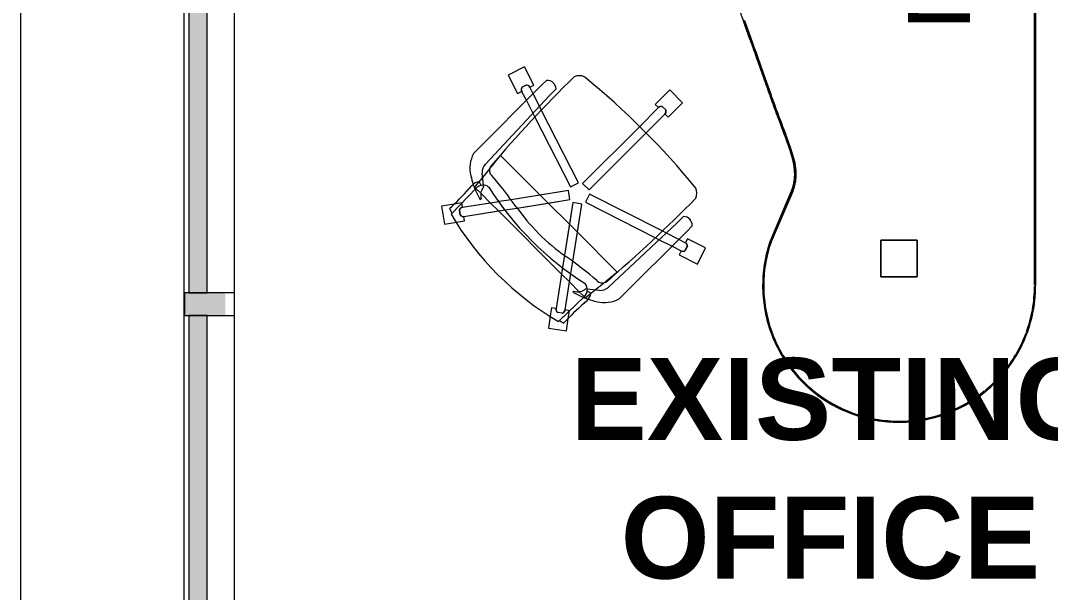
# Model space of a CAD drawing. Header units: inches. Extents: x 385 to 2249, y -1773 to -36.
# Drawn here: x 392.5 to 505.6, y -786.6 to -723.7 of the extents above; entities that cross this region are included whole.
import ezdxf

# ---------------------------------------------------------------- set-up
doc = ezdxf.new("R2010")
doc.units = ezdxf.units.IN
doc.header["$MEASUREMENT"] = 0
for name, color, linetype, lineweight in [('A-ANNO-NOTE', 131, 'Continuous', 30), ('A-AREA-IDEN', 2, 'Continuous', 9), ('A-DETL', 90, 'Continuous', 9), ('A-DETL-THIN', 151, 'Continuous', 9), ('A-GLAZ-CURT', 52, 'Continuous', 13), ('A-GLAZ-CWMG', 51, 'Continuous', 13), ('A-WALL', 113, 'Continuous', 13), ('I-FURN', 30, 'Continuous', 9), ('I-FURN-PNLS', 30, 'Continuous', 9)]:
    doc.layers.add(name, color=color, linetype=linetype, lineweight=lineweight)
doc.styles.add('Swis721 Lt BT', font='swissl.ttf', dxfattribs={"height": 9})
doc.styles.add('Swis721 Lt BT_B', font='', dxfattribs={"height": 9})
doc.styles.get('Swis721 Lt BT_B').set_extended_font_data('Swis721 Lt BT', bold=True)

# ---------------------------------------------------------------- blocks, each defined once
blk = doc.blocks.new('System Panel - Glazed 2-5453546-Level 6 POWER _ SIGNAL')
at = {"layer": 'A-GLAZ-CURT', "lineweight": 9}
blk.add_hatch(color=7, dxfattribs=at).paths.add_polyline_path([(-27.25, 2.25), (-27.25, 0.25), (27.25, 0.25), (27.25, 2.25), (7.95, 2.25)], flags=0)
at = {"layer": 'A-GLAZ-CURT', "color": 8, "lineweight": 20}
for p, q in [((27.25, 2.25), (-27.25, 2.25)), ((-27.25, 2.25), (-27.25, 0.25)), ((27.25, 0.25), (27.25, 2.25)), ((-27.25, 0.25), (27.25, 0.25))]:
    blk.add_line(p, q, dxfattribs=at)
blk = doc.blocks.new('System Panel - Glazed 2-5026264-Level 6 POWER _ SIGNAL')
at = {"layer": 'A-GLAZ-CURT', "lineweight": 9}
blk.add_hatch(color=7, dxfattribs=at).paths.add_polyline_path([(28.75, 0.25), (28.75, 2.25), (-28.75, 2.25), (-28.75, 0.25), (26.06, 0.25)], flags=0)
at = {"layer": 'A-GLAZ-CURT', "color": 8, "lineweight": 20}
for p, q in [((28.75, 2.25), (-28.75, 2.25)), ((-28.75, 2.25), (-28.75, 0.25)), ((28.75, 0.25), (28.75, 2.25)), ((-28.75, 0.25), (28.75, 0.25))]:
    blk.add_line(p, q, dxfattribs=at)
blk = doc.blocks.new('Rectangular Mullion - 2_5_ x 5_ rectangular-5019623-Level 6 POWER _ SIGNAL')
at = {"layer": 'A-GLAZ-CWMG', "lineweight": 9}
blk.add_hatch(color=7, dxfattribs=at).paths.add_polyline_path([(0, 1.76), (0, -2.75), (-2.5, -2.75), (-2.5, 1.76), (-1.23, 1.76)], flags=0)
at = {"layer": 'A-GLAZ-CWMG', "color": 8, "lineweight": 20}
for p, q in [((-2.5, 2.75), (0, 2.75)), ((-2.5, -2.75), (-2.5, 2.75)), ((0, 2.75), (0, -2.75)), ((0, -2.75), (-2.5, -2.75))]:
    blk.add_line(p, q, dxfattribs=at)
blk = doc.blocks.new('Zira Wksta 11 - Type 2-V13-Level 6 POWER _ SIGNAL')
at = {"layer": 'I-FURN'}
for p, q in [((-42.25, 65.29), (-44.22, 64.98)), ((-42.25, 65.29), (-44.22, 64.98)), ((-44.22, 64.98), (-44.01, 63.65)), ((-44.22, 64.98), (-44.01, 63.65)), ((-42.03, 63.91), (-42.25, 65.29)), ((-42.03, 63.91), (-42.25, 65.29)), ((-44.01, 63.65), (-43.87, 62.76)), ((-44.01, 63.65), (-43.87, 62.76)), ((-40.26, 61.5), (-43.11, 64.24)), ((-43.01, 64.14), (-40.26, 61.5)), ((-41.89, 63.07), (-42.03, 63.91)), ((-41.89, 63.07), (-42.03, 63.91)), ((-43.87, 62.76), (-43.39, 62.83)), ((-43.87, 62.76), (-43.39, 62.83)), ((-43.38, 62.83), (-42.77, 59.03)), ((-43.38, 62.83), (-42.66, 58.31)), ((-43.2, 63.25), (-42.69, 63.33)), ((-43.2, 63.25), (-42.69, 63.33)), ((-42.69, 63.32), (-43.19, 63.24)), ((-42.69, 63.32), (-43.19, 63.24)), ((-41.9, 59.91), (-42.39, 62.99)), ((-41.76, 59), (-42.39, 62.99)), ((-42.37, 62.99), (-41.89, 63.07)), ((-42.37, 62.99), (-41.89, 63.07)), ((-40.3, 61.51), (-40.83, 60.97)), ((-40.18, 61.62), (-40.24, 61.57)), ((-40.02, 61.55), (-40.16, 61.65)), ((-39.62, 61.22), (-40.02, 61.54)), ((-39.08, 60.78), (-39.58, 61.19)), ((-28.98, 54.33), (-36.44, 61.78)), ((-40.83, 60.97), (-41.9, 59.91)), ((-41.52, 61.04), (-41.44, 60.93)), ((-40.11, 60.67), (-39.95, 60.69)), ((-39.96, 60.93), (-39.59, 61.1)), ((-39.95, 60.69), (-38.6, 60.83)), ((-38.11, 60), (-39.08, 60.78)), ((-38.06, 59.95), (-38.11, 60)), ((-37.61, 60.47), (-30.06, 53.42)), ((-42.81, 59), (-49.71, 52.1)), ((-41.9, 59.91), (-42.77, 59.03)), ((-42.77, 59), (-42.66, 58.31)), ((-41.76, 59), (-41.9, 59.91)), ((-41.54, 57.65), (-41.75, 58.96)), ((-41.54, 57.65), (-41.75, 58.96)), ((-36.72, 58.87), (-37.97, 59.88)), ((-36.66, 58.82), (-36.72, 58.87)), ((-42.66, 58.31), (-42.45, 56.98)), ((-42.66, 58.31), (-42.45, 56.98)), ((-41.03, 54.44), (-36.66, 58.82)), ((-27.84, 57.95), (-29.85, 56.93)), ((-27.84, 57.95), (-29.85, 56.93)), ((-26.94, 56.17), (-27.84, 57.95)), ((-26.94, 56.17), (-27.84, 57.95)), ((-42.45, 56.98), (-41.91, 53.57)), ((-42.45, 56.98), (-41.53, 51.18)), ((-41.03, 54.44), (-41.54, 57.65)), ((-40.54, 51.34), (-41.54, 57.65)), ((-29.85, 56.93), (-29.63, 56.5)), ((-29.85, 56.93), (-29.63, 56.5)), ((-30.63, 55.97), (-32.03, 55.26)), ((-30.63, 55.97), (-32.03, 55.26)), ((-29.62, 56.49), (-30.63, 55.97)), ((-29.62, 56.49), (-30.63, 55.97)), ((-29.89, 55.23), (-29.17, 55.6)), ((-29.89, 55.23), (-29.17, 55.6)), ((-29.17, 56.45), (-28.94, 55.99)), ((-29.17, 56.45), (-28.94, 55.99)), ((-28.95, 55.99), (-29.17, 56.43)), ((-28.95, 55.99), (-29.17, 56.43)), ((-29.16, 55.58), (-28.94, 55.15)), ((-29.16, 55.58), (-28.94, 55.15)), ((-28.94, 55.15), (-26.94, 56.17)), ((-28.94, 55.15), (-26.94, 56.17)), ((-41.91, 53.57), (-41.03, 54.44)), ((-40.54, 51.34), (-41.03, 54.44)), ((-32.46, 55.04), (-40.13, 51.13)), ((-32.46, 55.04), (-40.13, 51.13)), ((-32.03, 55.26), (-32.46, 55.04)), ((-32.03, 55.26), (-32.46, 55.04)), ((-31.71, 54.3), (-31.26, 54.53)), ((-31.71, 54.3), (-31.26, 54.53)), ((-31.26, 54.53), (-29.89, 55.23)), ((-31.26, 54.53), (-29.89, 55.23)), ((-28.41, 53.72), (-28.98, 54.33)), ((-55.65, 53.55), (-55.96, 51.57)), ((-55.65, 53.55), (-55.96, 51.57)), ((-54.32, 53.34), (-55.65, 53.55)), ((-54.32, 53.34), (-55.65, 53.55)), ((-53.43, 53.2), (-54.32, 53.34)), ((-53.43, 53.2), (-54.32, 53.34)), ((-53.5, 52.72), (-53.43, 53.2)), ((-53.5, 52.72), (-53.43, 53.2)), ((-44.2, 51.27), (-41.94, 53.53)), ((-41.91, 53.57), (-41.53, 51.18)), ((-39.68, 50.24), (-31.71, 54.3)), ((-39.68, 50.24), (-31.71, 54.3)), ((-30.06, 53.42), (-29.35, 52.71)), ((-54.91, 52.44), (-52.18, 49.59)), ((-52.18, 49.59), (-54.81, 52.33)), ((-54, 52.02), (-53.92, 52.52)), ((-54, 52.02), (-53.92, 52.52)), ((-53.91, 52.52), (-53.99, 52.02)), ((-53.91, 52.52), (-53.99, 52.02)), ((-49.71, 52.1), (-53.51, 52.7)), ((-48.98, 51.99), (-53.51, 52.7)), ((-49.71, 52.1), (-50.58, 51.23)), ((-48.98, 51.99), (-49.71, 52.1)), ((-55.96, 51.57), (-54.58, 51.36)), ((-55.96, 51.57), (-54.58, 51.36)), ((-54.58, 51.36), (-53.74, 51.22)), ((-54.58, 51.36), (-53.74, 51.22)), ((-53.74, 51.22), (-53.66, 51.7)), ((-53.74, 51.22), (-53.66, 51.7)), ((-53.66, 51.72), (-50.58, 51.23)), ((-53.66, 51.72), (-49.63, 51.08)), ((-50.58, 51.23), (-51.65, 50.16)), ((-50.58, 51.23), (-49.63, 51.08)), ((-49.63, 51.08), (-48.32, 50.87)), ((-49.63, 51.08), (-48.32, 50.87)), ((-47.65, 51.78), (-48.98, 51.99)), ((-47.65, 51.78), (-48.98, 51.99)), ((-44.24, 51.24), (-47.65, 51.78)), ((-41.85, 50.86), (-47.65, 51.78)), ((-45.12, 50.36), (-44.24, 51.24)), ((-41.85, 50.86), (-44.24, 51.24)), ((-41.53, 51.18), (-40.54, 51.34)), ((-41.53, 51.18), (-40.54, 51.34)), ((-40.13, 51.13), (-39.68, 50.24)), ((-40.13, 51.13), (-39.68, 50.24)), ((-51.65, 50.16), (-52.18, 49.63)), ((-51.6, 50.77), (-51.71, 50.85)), ((-49.49, 45.99), (-45.12, 50.36)), ((-48.32, 50.87), (-45.12, 50.36)), ((-48.32, 50.87), (-42.01, 49.87)), ((-45.12, 50.36), (-42.01, 49.87)), ((-42.01, 49.87), (-41.85, 50.86)), ((-42.01, 49.87), (-41.85, 50.86)), ((-52.32, 49.48), (-52.22, 49.35)), ((-52.24, 49.57), (-52.29, 49.51)), ((-52.21, 49.34), (-51.89, 48.95)), ((-51.86, 48.91), (-51.45, 48.41)), ((-51.77, 48.92), (-51.6, 49.28)), ((-51.51, 47.93), (-51.36, 49.28)), ((-51.36, 49.28), (-51.35, 49.44)), ((-41.8, 49.46), (-45.71, 41.79)), ((-41.8, 49.46), (-45.71, 41.79)), ((-44.97, 41.04), (-40.91, 49.01)), ((-44.97, 41.04), (-40.91, 49.01)), ((-40.91, 49.01), (-41.8, 49.46)), ((-40.91, 49.01), (-41.8, 49.46)), ((-39.75, 49.79), (-40.46, 49.08)), ((-39.75, 49.79), (-40.46, 49.08)), ((-40.46, 49.08), (-34.22, 42.84)), ((-40.46, 49.08), (-34.22, 42.84)), ((-33.51, 43.54), (-39.75, 49.79)), ((-33.51, 43.54), (-39.75, 49.79)), ((-51.45, 48.41), (-50.67, 47.44)), ((-44.09, 39.39), (-51.14, 46.94)), ((-50.67, 47.44), (-50.62, 47.38)), ((-50.55, 47.3), (-49.54, 46.05)), ((-52.45, 45.77), (-45, 38.31)), ((-49.54, 46.05), (-49.49, 45.99)), ((-31.41, 41.45), (-33.51, 43.54)), ((-31.41, 41.45), (-33.51, 43.54)), ((-34.22, 42.84), (-32.12, 40.74)), ((-34.22, 42.84), (-32.12, 40.74)), ((-45.93, 41.36), (-46.64, 39.96)), ((-45.93, 41.36), (-46.64, 39.96)), ((-45.71, 41.79), (-45.93, 41.36)), ((-45.71, 41.79), (-45.93, 41.36)), ((-45.2, 40.58), (-44.97, 41.04)), ((-45.2, 40.58), (-44.97, 41.04)), ((-31.31, 41), (-31.67, 40.64)), ((-31.67, 40.65), (-31.32, 41)), ((-31.67, 40.65), (-31.32, 41)), ((-31.31, 41), (-31.67, 40.64)), ((-31.06, 41.8), (-31.4, 41.46)), ((-31.06, 41.8), (-31.4, 41.46)), ((-29.47, 40.21), (-31.06, 41.8)), ((-29.47, 40.21), (-31.06, 41.8)), ((-46.64, 39.96), (-47.16, 38.95)), ((-46.64, 39.96), (-47.16, 38.95)), ((-45.9, 39.22), (-45.2, 40.58)), ((-45.9, 39.22), (-45.2, 40.58)), ((-32.13, 40.73), (-32.47, 40.38)), ((-32.13, 40.73), (-32.47, 40.38)), ((-32.47, 40.38), (-30.88, 38.79)), ((-32.47, 40.38), (-30.88, 38.79)), ((-30.88, 38.79), (-29.47, 40.21)), ((-30.88, 38.79), (-29.47, 40.21)), ((-47.6, 39.18), (-48.62, 37.17)), ((-47.6, 39.18), (-48.62, 37.17)), ((-47.17, 38.96), (-47.6, 39.18)), ((-47.17, 38.96), (-47.6, 39.18)), ((-46.66, 38.26), (-47.12, 38.5)), ((-46.66, 38.26), (-47.12, 38.5)), ((-47.11, 38.5), (-46.66, 38.28)), ((-47.11, 38.5), (-46.66, 38.28)), ((-46.27, 38.5), (-45.9, 39.22)), ((-46.27, 38.5), (-45.9, 39.22)), ((-45.82, 38.27), (-46.25, 38.49)), ((-45.82, 38.27), (-46.25, 38.49)), ((-43.38, 38.68), (-44.09, 39.39)), ((-46.84, 36.27), (-45.82, 38.27)), ((-46.84, 36.27), (-45.82, 38.27)), ((-45, 38.31), (-44.39, 37.74)), ((-48.62, 37.17), (-46.84, 36.27)), ((-48.62, 37.17), (-46.84, 36.27)), ((-46, 17), (-50, 17)), ((-50, 17), (-50, 13)), ((-50, 13), (-50, 17)), ((-50, 17), (-46, 17)), ((-46, 13), (-46, 17)), ((-46, 17), (-46, 13)), ((-49.98, 13), (-46, 13)), ((-46, 13), (-49.98, 13))]:
    blk.add_line(p, q, dxfattribs=at)
for centre, radius, start, end in [((-26.52, 35.85), 32.89, 120.3075, 149.696), ((-26.21, 35.54), 33.17, 119.4478, 120.4234), ((-22.46, 82.79), 27.2, 222.4882, 229.0143), ((-42.99, 62.9), 0.407, 120.1651, 189.8349), ((-42.99, 62.9), 0.407, 120.1651, 189.8349), ((-42.97, 62.9), 0.406, 162.0479, 189), ((-42.97, 62.9), 0.406, 162.0479, 175.524), ((-42.97, 62.9), 0.406, 175.524, 189), ((-42.97, 62.9), 0.406, 121.6199, 162.0479), ((-42.97, 62.9), 0.406, 121.6199, 162.0479), ((-42.77, 62.94), 0.407, 22.0991, 77.8349), ((-42.77, 62.94), 0.407, 63.9009, 77.8349), ((-42.79, 62.93), 0.406, 62.9041, 76.3801), ((-42.79, 62.93), 0.406, 9, 76.3801), ((-42.79, 62.93), 0.406, 35.9521, 62.9041), ((-42.77, 62.94), 0.407, 8.1651, 63.9009), ((-42.79, 62.93), 0.406, 22.476, 35.9521), ((-42.79, 62.93), 0.406, 9, 22.476), ((-42.77, 62.94), 0.407, 8.1651, 22.0991), ((-42.75, 59.43), 3.74, 35.0936, 49.0143), ((-36.73, 52.71), 9.61, 112.2631, 119.9334), ((-36.73, 52.71), 9.61, 111.6393, 112.073), ((-40.99, 60.74), 1.05, 10.2002, 46.1786), ((-40.99, 60.74), 1.05, 320.9554, 46.1786), ((-36.73, 52.71), 9.61, 108.9964, 111.4906), ((-36.73, 52.71), 9.61, 103.0478, 108.9964), ((-40.19, 61.23), 0.613, 347.5427, 35.0936), ((-38.08, 58.54), 3.63, 63.1789, 103.0478), ((-22.13, 31.46), 33.83, 122.2285, 147.7715), ((-41.02, 59.61), 1.38, 93.4842, 107.9497), ((-41.02, 59.61), 1.38, 79.0187, 93.4842), ((-41.02, 59.61), 1.38, 50.0878, 77.4248), ((-38.29, 59.27), 0.763, 59.2338, 140.7662), ((-38.55, 59.45), 1.39, 47.8013, 92.1078), ((-66.86, 92.2), 42.84, 304.9767, 310.7699), ((-137.56, -56.85), 153.52, 44.4749, 49.5213), ((-29.58, 38.91), 22.19, 124.9767, 145.0233), ((-29.44, 56.14), 0.407, 48.1651, 117.8349), ((-29.44, 56.14), 0.407, 48.1651, 117.8349), ((-29.44, 56.12), 0.406, 90.0479, 117), ((-29.44, 56.12), 0.406, 49.6199, 117), ((-29.44, 56.12), 0.406, 49.6199, 90.0479), ((-29.35, 55.96), 0.406, 297, 4.3801), ((-29.35, 55.96), 0.406, 297, 310.476), ((-29.34, 55.95), 0.407, 296.1651, 5.8349), ((-29.34, 55.95), 0.407, 296.1651, 5.8349), ((-29.35, 55.96), 0.406, 310.476, 350.9041), ((-29.35, 55.96), 0.406, 350.9041, 4.3801), ((-29.37, 53.66), 0.956, 270.8901, 3.1099), ((-26.21, 35.54), 33.17, 149.5766, 150.5522), ((-53.57, 52.32), 0.407, 135.9009, 149.8349), ((-53.57, 52.32), 0.407, 135.9009, 149.8349), ((-53.57, 52.3), 0.406, 107.9521, 148.3801), ((-53.57, 52.3), 0.406, 134.9041, 148.3801), ((-53.57, 52.32), 0.407, 80.1651, 135.9009), ((-53.57, 52.3), 0.406, 81, 134.9041), ((-53.57, 52.32), 0.407, 121.967, 135.9009), ((-53.57, 52.32), 0.407, 108.033, 121.967), ((-53.57, 52.32), 0.407, 94.0991, 108.033), ((-53.57, 52.3), 0.406, 94.476, 107.9521), ((-53.57, 52.32), 0.407, 80.1651, 94.0991), ((-53.57, 52.3), 0.406, 81, 94.476), ((-73.46, 31.79), 27.2, 40.9857, 47.5118), ((-53.61, 52.1), 0.407, 192.1651, 206.0991), ((-53.61, 52.1), 0.407, 192.1651, 206.0991), ((-53.6, 52.12), 0.406, 193.6199, 207.0959), ((-53.6, 52.12), 0.406, 193.6199, 220.5719), ((-53.61, 52.1), 0.407, 206.0991, 220.033), ((-53.61, 52.1), 0.407, 206.0991, 233.967), ((-53.6, 52.12), 0.406, 207.0959, 220.5719), ((-53.61, 52.1), 0.407, 220.033, 233.967), ((-53.6, 52.12), 0.406, 220.5719, 234.0479), ((-53.6, 52.12), 0.406, 220.5719, 261), ((-53.61, 52.1), 0.407, 233.967, 247.9009), ((-53.61, 52.1), 0.407, 233.967, 247.9009), ((-53.6, 52.12), 0.406, 234.0479, 261), ((-53.61, 52.1), 0.407, 247.9009, 261.8349), ((-53.61, 52.1), 0.407, 247.9009, 261.8349), ((-82.87, 76.19), 42.84, 319.2301, 325.0233), ((-43.38, 46.05), 9.61, 150.0666, 157.7369), ((-50.28, 50.34), 1.38, 162.0503, 190.9813), ((-50.28, 50.34), 1.38, 192.5752, 219.9122), ((-29.21, 50.15), 1.31, 335.0433, 24.9567), ((-50.11, 52.08), 3.74, 220.9857, 234.9064), ((-43.38, 46.05), 9.61, 161.0036, 166.9522), ((-43.38, 46.05), 9.61, 158.5094, 161.0036), ((-43.38, 46.05), 9.61, 157.927, 158.3607), ((-51.9, 49.52), 0.613, 234.9064, 282.4573), ((-51.42, 50.32), 1.05, 223.8214, 259.7998), ((-51.42, 50.32), 1.05, 223.8214, 309.0446), ((-93.91, 103.23), 84.96, 309.1475, 320.8525), ((-49.21, 47.4), 3.63, 166.9522, 206.8211), ((-50.12, 47.88), 1.39, 177.8922, 222.1987), ((-49.94, 47.62), 0.763, 129.2338, 210.7662), ((66.18, 146.89), 153.52, 220.4787, 225.5251), ((-31.7, 41.16), 0.406, 31.524, 45), ((-31.7, 41.16), 0.406, 337.6199, 45), ((-31.68, 41.17), 0.407, 31.9009, 45.8349), ((-31.68, 41.17), 0.407, 336.1651, 45.8349), ((-31.7, 41.16), 0.406, 351.0959, 31.524), ((-31.68, 41.17), 0.407, 17.967, 31.9009), ((-31.7, 41.16), 0.406, 337.6199, 351.0959), ((-31.68, 41.17), 0.407, 336.1651, 350.0991), ((-31.68, 41.17), 0.407, 4.033, 17.967), ((-31.68, 41.17), 0.407, 350.0991, 4.033), ((-31.84, 41.01), 0.407, 224.1651, 238.0991), ((-31.84, 41.01), 0.407, 224.1651, 293.8349), ((-31.83, 41.03), 0.406, 225, 238.476), ((-31.83, 41.03), 0.406, 225, 292.3801), ((-31.84, 41.01), 0.407, 238.0991, 293.8349), ((-31.83, 41.03), 0.406, 238.476, 278.9041), ((-31.83, 41.03), 0.406, 278.9041, 292.3801), ((-46.81, 38.77), 0.407, 152.1651, 221.8349), ((-46.81, 38.77), 0.407, 152.1651, 221.8349), ((-46.8, 38.77), 0.406, 153, 220.3801), ((-46.8, 38.77), 0.406, 166.476, 206.9041), ((-46.8, 38.77), 0.406, 153, 166.476), ((-46.8, 38.77), 0.406, 206.9041, 220.3801), ((-46.63, 38.68), 0.406, 265.6199, 333), ((-46.62, 38.67), 0.407, 264.1651, 333.8349), ((-46.62, 38.67), 0.407, 278.0991, 333.8349), ((-46.63, 38.68), 0.406, 319.524, 333), ((-44.34, 38.7), 0.956, 266.8901, 359.1099), ((-46.63, 38.68), 0.406, 265.6199, 319.524), ((-46.62, 38.67), 0.407, 264.1651, 278.0991), ((-40.82, 38.53), 1.31, 245.0433, 294.9567)]:
    blk.add_arc(centre, radius, start, end, dxfattribs=at)
at = {"layer": 'I-FURN-PNLS'}
for p, q in [((-29.12, 29.53), (-29.12, 29.53)), ((-40.62, 26.69), (-46.16, 29.06)), ((-46.16, 29.06), (-40.62, 26.69)), ((-40.57, 26.81), (-46.14, 29.19)), ((-40.57, 26.81), (-46.14, 29.19)), ((-46.14, 29.19), (-40.57, 26.81)), ((-51, 0), (0, 0)), ((-51, 0), (0, 0)), ((0, 0), (-51, 0)), ((-50.92, 0.12), (-0.16, 0.12)), ((-0.16, 0.12), (-50.92, 0.12))]:
    blk.add_line(p, q, dxfattribs=at)
for radius, start, end in [(15, 71.1013, 180), (15, 100.801, 110.7008), (15, 100.801, 110.7008), (14.88, 100.8469, 110.7123), (14.88, 100.8469, 110.7123), (15, 90.9011, 100.801), (15, 90.9011, 100.801), (14.88, 90.9158, 100.8141), (14.88, 90.9158, 100.8141), (15, 81.0012, 90.9011), (15, 81.0012, 90.9011), (14.88, 81.0176, 90.9048), (14.88, 81.0176, 90.9048), (14.88, 71.1193, 80.9627), (14.88, 71.1193, 80.9627), (15, 71.1013, 81.0012), (15, 71.1013, 81.0012), (15, 110.7008, 180), (15, 110.7008, 130.5006), (14.88, 110.8366, 120.6105), (14.88, 110.8366, 120.6105), (14.88, 120.8388, 130.5088), (14.88, 120.8388, 130.5088), (15, 130.5006, 160.2002), (14.88, 130.8643, 140.407), (14.88, 130.8643, 140.407), (14.88, 130.5088, 130.7974), (14.88, 130.5088, 130.7974), (14.88, 140.9337, 150.9467), (14.88, 140.9337, 150.3053), (14.88, 140.407, 140.8412), (14.88, 140.407, 140.8412), (14.88, 151.0934, 180), (14.88, 151.0934, 160.2035), (14.88, 150.3053, 150.9467), (15, 160.2002, 170.1001), (14.88, 160.2035, 170.1018), (15, 170.1001, 180), (14.88, 170.1018, 180), (15, 180, 270), (15, 180, 190), (15, 180, 240), (14.88, 180, 190), (14.88, 180, 190), (15, 190, 200), (14.88, 190, 219.0074), (14.88, 190, 200), (15, 200, 270), (14.88, 200, 210), (14.88, 210, 219.0074), (14.88, 219.2051, 229.3523), (14.88, 219.2051, 229.3523), (14.88, 229.4656, 239.5584), (14.88, 229.4656, 239.5584), (14.88, 239.6354, 240), (14.88, 239.6354, 240), (15, 240, 250), (14.88, 240, 249.7026), (14.88, 240, 249.7026), (14.88, 249.7614, 250), (14.88, 249.7614, 250), (15, 250, 260), (14.88, 250, 259.815), (14.88, 250, 259.815), (15, 260, 270), (14.88, 260, 269.9102), (14.88, 260, 269.9102)]:
    blk.add_arc((-51, 15), radius, start, end, dxfattribs=at)
for points, knots in [([(-16, 36), (-16.01, 35.85), (-16.05, 35.63), (-16.11, 35.4), (-16.15, 35.28), (-16.19, 35.19), (-16.23, 35.1), (-16.29, 34.98), (-16.37, 34.85), (-16.46, 34.72), (-16.52, 34.64), (-16.56, 34.59), (-16.59, 34.55), (-16.63, 34.5), (-16.7, 34.42), (-16.79, 34.32), (-16.88, 34.24), (-16.95, 34.18), (-17, 34.13), (-17.05, 34.09), (-17.12, 34.03), (-17.21, 33.97), (-17.31, 33.9), (-17.4, 33.85), (-17.47, 33.81), (-17.55, 33.77), (-17.64, 33.73), (-17.75, 33.68), (-17.87, 33.62), (-17.99, 33.57), (-18.11, 33.52), (-18.23, 33.48), (-18.49, 33.38), (-18.9, 33.22), (-19.48, 33), (-20.1, 32.77), (-20.76, 32.53), (-21.44, 32.28), (-22.14, 32.03), (-22.85, 31.77), (-23.58, 31.5), (-24.31, 31.24), (-25.3, 30.88), (-26.29, 30.53), (-27.26, 30.18), (-27.98, 29.93), (-28.69, 29.68), (-29.38, 29.44), (-30.06, 29.2), (-30.72, 28.96), (-31.37, 28.72), (-31.99, 28.49), (-32.6, 28.27), (-33.2, 28.04), (-33.81, 27.81), (-34.44, 27.57), (-35, 27.37), (-35.48, 27.2), (-35.79, 27.1), (-36.04, 27.01), (-36.24, 26.94), (-36.44, 26.88), (-36.65, 26.82), (-36.85, 26.76), (-37.07, 26.7), (-37.29, 26.64), (-37.51, 26.59), (-37.74, 26.55), (-37.97, 26.52), (-38.21, 26.49), (-38.45, 26.48), (-38.7, 26.47), (-39.04, 26.48), (-39.47, 26.52), (-40.01, 26.63), (-40.38, 26.74), (-40.57, 26.81)], [0, 0, 0, 0, 0.013514, 0.02027, 0.023649, 0.027027, 0.030405, 0.033784, 0.040541, 0.047297, 0.050676, 0.052365, 0.054054, 0.057432, 0.060811, 0.067568, 0.074324, 0.077703, 0.081081, 0.084459, 0.087838, 0.094595, 0.101351, 0.108108, 0.111486, 0.114865, 0.121622, 0.128378, 0.135135, 0.141892, 0.148649, 0.155405, 0.162162, 0.189189, 0.216216, 0.243243, 0.27027, 0.297297, 0.324324, 0.351351, 0.378378, 0.405405, 0.432432, 0.486486, 0.513514, 0.540541, 0.567568, 0.594595, 0.621622, 0.648649, 0.675676, 0.702703, 0.72973, 0.756757, 0.783784, 0.810811, 0.837838, 0.851351, 0.864865, 0.871622, 0.878378, 0.885135, 0.891892, 0.898649, 0.905405, 0.912162, 0.918919, 0.925676, 0.932432, 0.939189, 0.945946, 0.952703, 0.959459, 0.972973, 0.986486, 1, 1, 1, 1]), ([(-21.85, 32), (-22.37, 31.81), (-23.46, 31.41), (-25.15, 30.8), (-26.86, 30.19), (-28.52, 29.61), (-30.12, 29.04), (-31.37, 28.59), (-32.31, 28.24), (-32.78, 28.06), (-33.02, 27.97), (-33.02, 27.97)], [0.3148154, 0.3148154, 0.3148154, 0.3148154, 0.3750369, 0.4375431, 0.5000492, 0.5625554, 0.6250615, 0.6875677, 0.7188208, 0.7500739, 0.7509046, 0.7509046, 0.7509046, 0.7509046]), ([(-23.5, 31.4), (-23.48, 31.4), (-22.92, 31.61), (-22.37, 31.81), (-21.85, 32)], [-0.37711383, -0.37711383, -0.37711383, -0.37711383, -0.37503693, -0.31481536, -0.31481536, -0.31481536, -0.31481536]), ([(-23.49, 31.54), (-23.43, 31.56), (-23.13, 31.66), (-22.81, 31.78), (-22.54, 31.88), (-22.51, 31.89)], [-0.375, -0.375, -0.375, -0.375, -0.36842105, -0.34210526, -0.33851389, -0.33851389, -0.33851389, -0.33851389]), ([(-22.51, 31.89), (-22.31, 31.96), (-22.09, 32.04), (-21.88, 32.12), (-21.86, 32.13)], [-0.33851389, -0.33851389, -0.33851389, -0.33851389, -0.31578947, -0.31375596, -0.31375596, -0.31375596, -0.31375596]), ([(-29.38, 29.44), (-29.24, 29.48), (-28.66, 29.69), (-27.84, 29.98), (-26.9, 30.31), (-26.09, 30.6), (-25.52, 30.8), (-25.19, 30.92)], [-0.5944941, -0.5944941, -0.5944941, -0.5944941, -0.5789474, -0.5263158, -0.5, -0.4736842, -0.4375, -0.4375, -0.4375, -0.4375]), ([(-26.9, 30.18), (-26.88, 30.18), (-26.32, 30.38), (-25.76, 30.58), (-25.2, 30.78)], [-0.50171075, -0.50171075, -0.50171075, -0.50171075, -0.50004924, -0.43941229, -0.43941229, -0.43941229, -0.43941229]), ([(-26.11, 30.59), (-25.81, 30.7), (-25.5, 30.81), (-25.19, 30.92), (-25.19, 30.92)], [-0.47120689, -0.47120689, -0.47120689, -0.47120689, -0.43754308, -0.4375, -0.4375, -0.4375, -0.4375]), ([(-25.2, 30.78), (-25.18, 30.79), (-24.62, 30.99), (-24.05, 31.2), (-23.5, 31.4)], [-0.43941229, -0.43941229, -0.43941229, -0.43941229, -0.43754308, -0.37711383, -0.37711383, -0.37711383, -0.37711383]), ([(-25.19, 30.92), (-25.04, 30.97), (-24.74, 31.08), (-24.45, 31.19), (-24.3, 31.24)], [-0.4375, -0.4375, -0.4375, -0.4375, -0.42105263, -0.404865, -0.404865, -0.404865, -0.404865]), ([(-24.3, 31.24), (-24.03, 31.34), (-23.76, 31.44), (-23.49, 31.54), (-23.49, 31.54)], [-0.40477498, -0.40477498, -0.40477498, -0.40477498, -0.37503693, -0.375, -0.375, -0.375, -0.375]), ([(-24.3, 31.24), (-24.21, 31.27), (-23.94, 31.37), (-23.67, 31.47), (-23.49, 31.54)], [-0.404865, -0.404865, -0.404865, -0.404865, -0.39473684, -0.375, -0.375, -0.375, -0.375]), ([(-30.13, 29.04), (-30.12, 29.04), (-29.61, 29.22), (-29.08, 29.41), (-28.55, 29.6)], [-0.62630768, -0.62630768, -0.62630768, -0.62630768, -0.62506154, -0.56400922, -0.56400922, -0.56400922, -0.56400922]), ([(-29.37, 29.44), (-29.1, 29.53), (-28.83, 29.63), (-28.55, 29.73), (-28.55, 29.73)], [-0.59437892, -0.59437892, -0.59437892, -0.59437892, -0.56255539, -0.5625, -0.5625, -0.5625, -0.5625]), ([(-28.55, 29.6), (-28.54, 29.6), (-28, 29.79), (-27.45, 29.98), (-26.9, 30.18)], [-0.56400922, -0.56400922, -0.56400922, -0.56400922, -0.56255539, -0.50171075, -0.50171075, -0.50171075, -0.50171075]), ([(-27.86, 29.97), (-27.54, 30.08), (-27.22, 30.2), (-26.9, 30.31), (-26.89, 30.31)], [-0.53592805, -0.53592805, -0.53592805, -0.53592805, -0.50004924, -0.5, -0.5, -0.5, -0.5]), ([(-40.62, 26.69), (-40.39, 26.61), (-39.96, 26.48), (-39.43, 26.39), (-39.02, 26.35), (-38.72, 26.35), (-38.43, 26.35), (-38.14, 26.37), (-37.86, 26.41), (-37.59, 26.45), (-37.33, 26.5), (-37.07, 26.57), (-36.82, 26.64), (-36.57, 26.71), (-36.33, 26.78), (-36.03, 26.88), (-35.66, 27.01), (-35.09, 27.2), (-34.18, 27.53), (-33.23, 27.89), (-32.31, 28.24), (-31.38, 28.59), (-30.64, 28.86), (-30.13, 29.04)], [-1.0000985, -1.0000985, -1.0000985, -1.0000985, -0.9844719, -0.9688454, -0.9610321, -0.9532189, -0.9454056, -0.9375923, -0.929779, -0.9219658, -0.9141525, -0.9063392, -0.898526, -0.8907127, -0.8828994, -0.8750862, -0.8594596, -0.8438331, -0.81258, -0.7500739, -0.7188208, -0.6875677, -0.6263077, -0.6263077, -0.6263077, -0.6263077]), ([(-33.51, 27.92), (-33.45, 27.94), (-33.2, 28.04), (-32.75, 28.21), (-32.17, 28.43), (-31.57, 28.65), (-30.95, 28.88), (-30.47, 29.05), (-30.2, 29.15), (-30.14, 29.17)], [-0.7705012, -0.7705012, -0.7705012, -0.7705012, -0.7631579, -0.7368421, -0.7105263, -0.6842105, -0.6578947, -0.6315789, -0.625, -0.625, -0.625, -0.625]), ([(-33.04, 28.09), (-32.81, 28.18), (-32.54, 28.29), (-32.26, 28.39), (-32.22, 28.41)], [-0.74987848, -0.74987848, -0.74987848, -0.74987848, -0.71882078, -0.7128885, -0.7128885, -0.7128885, -0.7128885]), ([(-32.22, 28.41), (-32.03, 28.48), (-31.84, 28.55), (-31.64, 28.62), (-31.64, 28.62)], [-0.7128885, -0.7128885, -0.7128885, -0.7128885, -0.6875677, -0.6875, -0.6875, -0.6875, -0.6875]), ([(-30.64, 28.99), (-30.48, 29.05), (-30.31, 29.11), (-30.14, 29.17), (-30.14, 29.17)], [-0.64534037, -0.64534037, -0.64534037, -0.64534037, -0.62506154, -0.625, -0.625, -0.625, -0.625]), ([(-30.02, 29.21), (-29.9, 29.25), (-29.71, 29.32), (-29.52, 29.39), (-29.46, 29.41)], [-0.62026955, -0.62026955, -0.62026955, -0.62026955, -0.60526316, -0.59780568, -0.59780568, -0.59780568, -0.59780568]), ([(-33.02, 27.97), (-33.48, 27.79), (-34.18, 27.53), (-35.09, 27.2), (-35.66, 27.01), (-36.03, 26.88), (-36.33, 26.78), (-36.57, 26.71), (-36.82, 26.64), (-37.07, 26.57), (-37.33, 26.5), (-37.59, 26.45), (-37.86, 26.41), (-38.14, 26.37), (-38.43, 26.35), (-38.72, 26.35), (-39.02, 26.35), (-39.43, 26.39), (-39.96, 26.48), (-40.39, 26.61), (-40.62, 26.69)], [0.7509046, 0.7509046, 0.7509046, 0.7509046, 0.81258, 0.8438331, 0.8594596, 0.8750862, 0.8828994, 0.8907127, 0.898526, 0.9063392, 0.9141525, 0.9219658, 0.929779, 0.9375923, 0.9454056, 0.9532189, 0.9610321, 0.9688454, 0.9844719, 1.0000985, 1.0000985, 1.0000985, 1.0000985]), ([(-35.92, 27.05), (-35.85, 27.08), (-35.63, 27.15), (-35.15, 27.32), (-34.77, 27.45), (-34.53, 27.54)], [-0.86742878, -0.86742878, -0.86742878, -0.86742878, -0.85945962, -0.84383308, -0.81438984, -0.81438984, -0.81438984, -0.81438984]), ([(-35.92, 27.05), (-35.87, 27.07), (-35.76, 27.11), (-35.53, 27.19), (-35.12, 27.33), (-34.77, 27.45), (-34.54, 27.53), (-34.53, 27.54)], [-0.86743283, -0.86743283, -0.86743283, -0.86743283, -0.86184211, -0.85526316, -0.84210526, -0.81578947, -0.81431678, -0.81431678, -0.81431678, -0.81431678]), ([(-34.53, 27.54), (-34.52, 27.54), (-34.5, 27.55), (-34.49, 27.55), (-34.49, 27.55)], [-0.814389844, -0.814389844, -0.814389844, -0.814389844, -0.812580007, -0.8125, -0.8125, -0.8125, -0.8125]), ([(-34.32, 27.62), (-34.19, 27.66), (-33.92, 27.77), (-33.65, 27.87), (-33.51, 27.92)], [-0.80530142, -0.80530142, -0.80530142, -0.80530142, -0.78947368, -0.77050119, -0.77050119, -0.77050119, -0.77050119]), ([(-33.47, 27.93), (-33.33, 27.99), (-33.19, 28.04), (-33.05, 28.09), (-33.05, 28.09)], [-0.76865984, -0.76865984, -0.76865984, -0.76865984, -0.75007385, -0.75, -0.75, -0.75, -0.75]), ([(-40.57, 26.81), (-40.35, 26.73), (-40.01, 26.63), (-39.69, 26.56), (-39.57, 26.54)], [-1, -1, -1, -1, -0.98447193, -0.97537167, -0.97537167, -0.97537167, -0.97537167]), ([(-40.57, 26.81), (-40.39, 26.74), (-40.02, 26.63), (-39.58, 26.54), (-39.31, 26.5), (-39.22, 26.5)], [-1, -1, -1, -1, -0.98684211, -0.97368421, -0.96652412, -0.96652412, -0.96652412, -0.96652412]), ([(-39.57, 26.54), (-39.48, 26.53), (-39.37, 26.51), (-39.26, 26.5), (-39.24, 26.5)], [-0.975371666, -0.975371666, -0.975371666, -0.975371666, -0.968845393, -0.966988791, -0.966988791, -0.966988791, -0.966988791]), ([(-39.24, 26.5), (-39.06, 26.48), (-38.81, 26.47), (-38.57, 26.47), (-38.5, 26.48)], [-0.96698879, -0.96698879, -0.96698879, -0.96698879, -0.95321885, -0.94719211, -0.94719211, -0.94719211, -0.94719211]), ([(-39.22, 26.5), (-39.14, 26.49), (-38.98, 26.48), (-38.75, 26.47), (-38.59, 26.47), (-38.51, 26.48)], [-0.96652412, -0.96652412, -0.96652412, -0.96652412, -0.96052632, -0.95394737, -0.94758081, -0.94758081, -0.94758081, -0.94758081]), ([(-38.51, 26.48), (-38.51, 26.48), (-38.43, 26.48), (-38.27, 26.49), (-38.04, 26.51), (-37.89, 26.53), (-37.82, 26.54)], [-0.94758081, -0.94758081, -0.94758081, -0.94758081, -0.94736842, -0.94078947, -0.93421053, -0.92796217, -0.92796217, -0.92796217, -0.92796217]), ([(-38.5, 26.48), (-38.48, 26.48), (-38.36, 26.48), (-38.24, 26.49), (-38.15, 26.5), (-38.15, 26.5)], [-0.947192107, -0.947192107, -0.947192107, -0.947192107, -0.945405585, -0.937592316, -0.9375, -0.9375, -0.9375, -0.9375]), ([(-38.15, 26.5), (-38.06, 26.51), (-37.93, 26.53), (-37.81, 26.54), (-37.77, 26.55)], [-0.93740934, -0.93740934, -0.93740934, -0.93740934, -0.92977905, -0.92648957, -0.92648957, -0.92648957, -0.92648957]), ([(-37.82, 26.54), (-37.81, 26.54), (-37.74, 26.56), (-37.58, 26.58), (-37.43, 26.61), (-37.35, 26.63), (-37.34, 26.63)], [-0.92796217, -0.92796217, -0.92796217, -0.92796217, -0.92763158, -0.92105263, -0.91447368, -0.91367108, -0.91367108, -0.91367108, -0.91367108]), ([(-37.77, 26.55), (-37.72, 26.56), (-37.6, 26.58), (-37.49, 26.6), (-37.42, 26.61)], [-0.92648957, -0.92648957, -0.92648957, -0.92648957, -0.92196578, -0.91622864, -0.91622864, -0.91622864, -0.91622864]), ([(-37.42, 26.61), (-37.4, 26.62), (-37.33, 26.63), (-37.26, 26.65), (-37.22, 26.66)], [-0.916228637, -0.916228637, -0.916228637, -0.916228637, -0.914152508, -0.909962057, -0.909962057, -0.909962057, -0.909962057]), ([(-37.23, 26.66), (-37.2, 26.66), (-37.12, 26.68), (-37.04, 26.71), (-36.99, 26.72)], [-0.910357206, -0.910357206, -0.910357206, -0.910357206, -0.907894737, -0.90283642, -0.90283642, -0.90283642, -0.90283642]), ([(-37.22, 26.66), (-37.18, 26.67), (-37.05, 26.7), (-36.91, 26.74), (-36.8, 26.77), (-36.77, 26.78)], [-0.90996206, -0.90996206, -0.90996206, -0.90996206, -0.90633924, -0.89852597, -0.89604125, -0.89604125, -0.89604125, -0.89604125]), ([(-36.99, 26.72), (-36.97, 26.72), (-36.89, 26.75), (-36.73, 26.79), (-36.53, 26.85), (-36.39, 26.89), (-36.32, 26.92), (-36.31, 26.92)], [-0.90283642, -0.90283642, -0.90283642, -0.90283642, -0.90131579, -0.89473684, -0.88815789, -0.88157895, -0.88074286, -0.88074286, -0.88074286, -0.88074286]), ([(-36.77, 26.78), (-36.72, 26.79), (-36.58, 26.83), (-36.44, 26.88), (-36.35, 26.91), (-36.34, 26.91)], [-0.89604125, -0.89604125, -0.89604125, -0.89604125, -0.8907127, -0.88289943, -0.88162253, -0.88162253, -0.88162253, -0.88162253]), ([(-36.21, 26.95), (-36.19, 26.96), (-36.16, 26.97), (-36.14, 26.98), (-36.14, 26.98)], [-0.877300502, -0.877300502, -0.877300502, -0.877300502, -0.875086162, -0.875, -0.875, -0.875, -0.875]), ([(-36.14, 26.98), (-36.08, 27), (-36.01, 27.02), (-35.93, 27.05), (-35.92, 27.05)], [-0.875, -0.875, -0.875, -0.875, -0.868421053, -0.867432831, -0.867432831, -0.867432831, -0.867432831])]:
    blk.add_open_spline(points, degree=3, knots=knots, dxfattribs=at)
for points in [[(-23.49, 31.54), (-23.16, 31.66), (-22.83, 31.77), (-22.51, 31.89)], [(-22.51, 31.89), (-22.29, 31.97), (-22.07, 32.05), (-21.86, 32.13)], [(-26.89, 30.31), (-26.63, 30.4), (-26.37, 30.5), (-26.11, 30.59)], [(-25.19, 30.92), (-24.89, 31.03), (-24.59, 31.14), (-24.3, 31.24)], [(-29.46, 29.41), (-29.43, 29.42), (-29.4, 29.43), (-29.37, 29.44)], [(-29.46, 29.41), (-29.43, 29.42), (-29.4, 29.43), (-29.38, 29.44)], [(-28.55, 29.73), (-28.51, 29.74), (-28.47, 29.76), (-28.43, 29.77)], [(-28.43, 29.77), (-28.24, 29.84), (-28.05, 29.91), (-27.86, 29.97)], [(-31.64, 28.63), (-31.4, 28.71), (-31.15, 28.8), (-30.9, 28.89)], [(-30.9, 28.89), (-30.82, 28.92), (-30.73, 28.96), (-30.64, 28.99)], [(-30.14, 29.17), (-30.1, 29.18), (-30.06, 29.19), (-30.02, 29.21)], [(-30.14, 29.17), (-30.1, 29.18), (-30.06, 29.19), (-30.02, 29.21)], [(-30.02, 29.21), (-29.84, 29.28), (-29.65, 29.34), (-29.46, 29.41)], [(-34.53, 27.54), (-34.46, 27.56), (-34.39, 27.59), (-34.32, 27.62)], [(-34.48, 27.56), (-34.42, 27.58), (-34.36, 27.6), (-34.31, 27.62)], [(-34.31, 27.62), (-34.03, 27.72), (-33.76, 27.82), (-33.5, 27.92)], [(-37.34, 26.63), (-37.3, 26.64), (-37.27, 26.65), (-37.23, 26.66)], [(-36.34, 26.91), (-36.29, 26.93), (-36.25, 26.94), (-36.21, 26.95)], [(-36.31, 26.92), (-36.25, 26.94), (-36.2, 26.96), (-36.14, 26.98)], [(-36.12, 26.98), (-36.05, 27.01), (-35.99, 27.03), (-35.92, 27.05)]]:
    blk.add_open_spline(points, degree=3, dxfattribs=at)
blk = doc.blocks.new('Walls 81 - Walls 3-5789354-Level 6 POWER _ SIGNAL')
at = {"layer": 'A-WALL', "lineweight": 9}
for p, q in [((40.36, -1605.91), (40.36, -2559.92)), ((58.34, -2559.92), (58.34, -2085.83))]:
    blk.add_line(p, q, dxfattribs=at)

msp = doc.modelspace()

# ---------------------------------------------------------------- linework, layer by layer
at = {"layer": 'A-DETL', "lineweight": 13}
msp.add_line((415.97, -1064.14), (415.97, -114.14), dxfattribs=at)
at = {"layer": 'A-DETL-THIN'}
msp.add_line((392.47, -456.72), (392.47, -1104.39), dxfattribs=at)

# ---------------------------------------------------------------- block references
at = {"layer": 'A-GLAZ-CURT', "lineweight": 9, "rotation": 89.9999999999994}
for name, p in [('System Panel - Glazed 2-5453546-Level 6 POWER _ SIGNAL', (413.22, -726.39)), ('System Panel - Glazed 2-5026264-Level 6 POWER _ SIGNAL', (413.22, -784.89))]:
    msp.add_blockref(name, p, dxfattribs=at)
at = {"layer": 'A-GLAZ-CWMG', "lineweight": 9, "extrusion": (0, 0, -1), "rotation": 90.0000000000006}
msp.add_blockref('Rectangular Mullion - 2_5_ x 5_ rectangular-5019623-Level 6 POWER _ SIGNAL', (-413.22, -753.64), dxfattribs=at)
at = {"layer": 'A-WALL', "lineweight": 9}
msp.add_blockref('Walls 81 - Walls 3-5789354-Level 6 POWER _ SIGNAL', (352.11, 1493.03), dxfattribs=at)
at = {"layer": 'I-FURN', "rotation": 89.99999999999966}
msp.add_blockref('Zira Wksta 11 - Type 2-V13-Level 6 POWER _ SIGNAL', (504.02, -701.86), dxfattribs=at)

# ---------------------------------------------------------------- texts
at = {"layer": 'A-ANNO-NOTE', "lineweight": 9, "insert": (488.97, -714.89), "char_height": 9, "width": 9.393, "attachment_point": 1, "style": 'Swis721 Lt BT'}
msp.add_mtext('E', dxfattribs=at)
at = {"layer": 'A-AREA-IDEN', "char_height": 9, "attachment_point": 1, "style": 'Swis721 Lt BT_B'}
for s, insert, width in [('EXISTING', (452.92, -760.8), 68.175), ('OFFICE', (458.42, -776.05), 54.843)]:
    msp.add_mtext(s, dxfattribs=dict(at, insert=insert, width=width))

doc.saveas('drawing.dxf')
